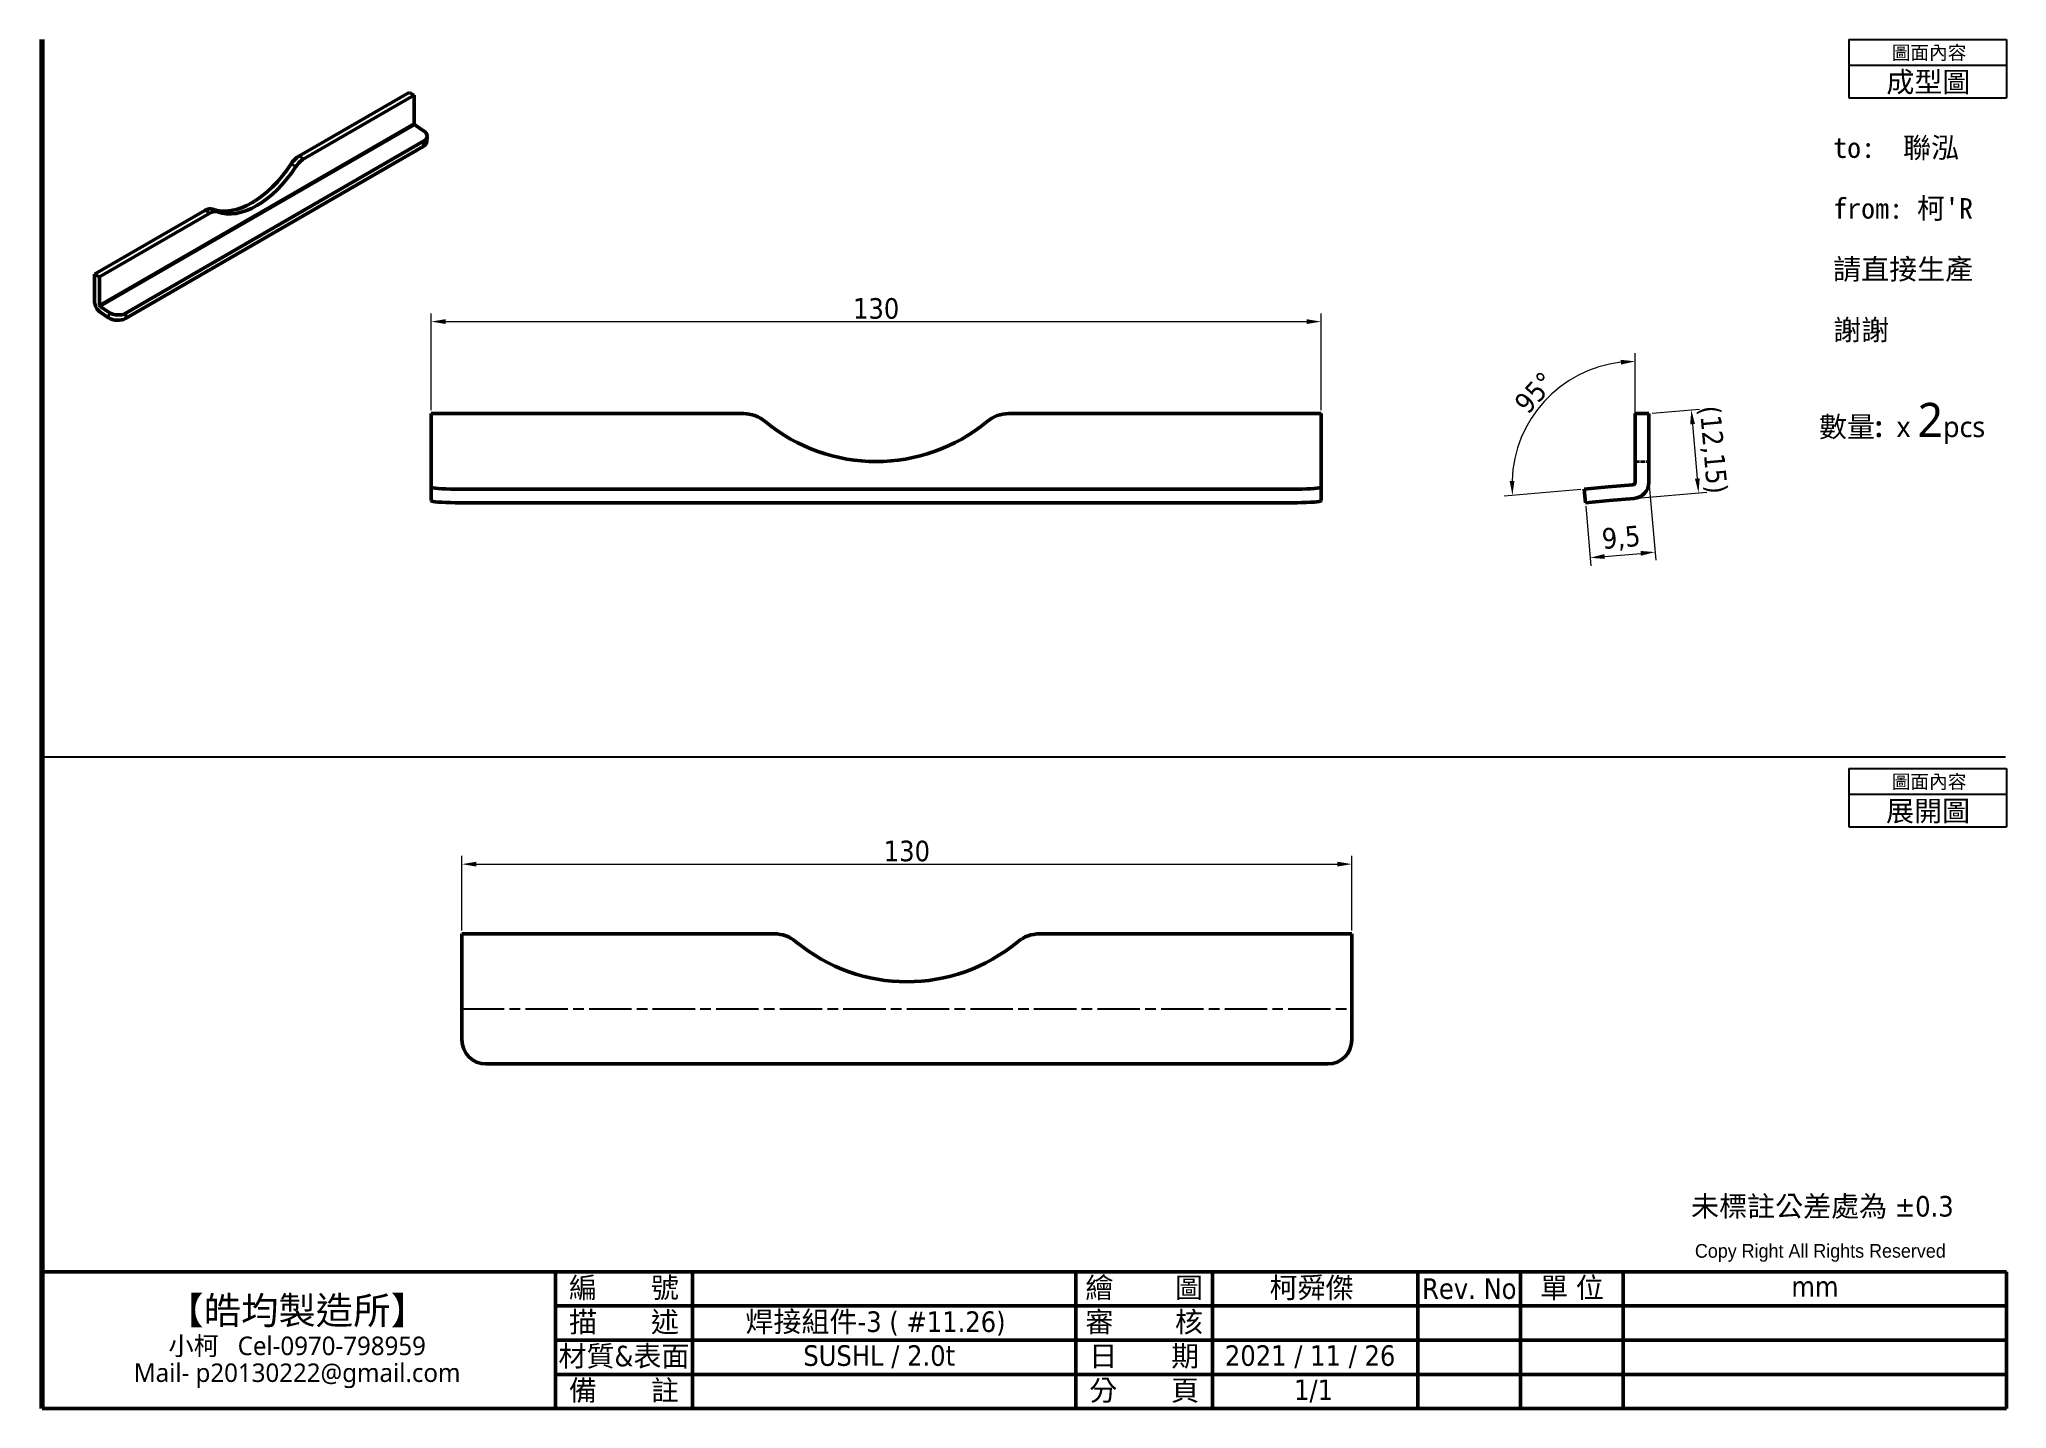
# Model space of a CAD drawing. Header units: millimetres. Extents: x 9 to 584, y 10 to 410.
import ezdxf
from ezdxf.enums import TextEntityAlignment as Align

# ---------------------------------------------------------------- set-up
doc = ezdxf.new("R2010")
doc.units = ezdxf.units.MM
doc.header["$LTSCALE"] = 2
doc.linetypes.add('CHAIN', pattern=[0.3543, 0.2362, -0.0295, 0.0591, -0.0295])
doc.linetypes.add('DASHED', pattern=[0.2068, 0.1655, -0.0413])
for name, color, linetype, lineweight in [('可見 (ISO)', 7, 'Continuous', 50), ('圖框 (ISO)', 7, 'Continuous', 70), ('折彎中心線 (ISO)', 7, 'CHAIN', 25), ('標註 (ISO)', 12, 'Continuous', 18), ('標題 (ISO)', 7, 'Continuous', 50), ('窄部可見 (ISO)', 7, 'Continuous', 35), ('符號 (ISO)', 7, 'Continuous', 25), ('草圖幾何圖形 (ISO)', 7, 'Continuous', 25), ('隱藏 (ISO)', 7, 'DASHED', 35)]:
    doc.layers.add(name, color=color, linetype=linetype, lineweight=lineweight)
doc.styles.add('@2.0標示文字 (ISO)', font='tahoma_0.ttf')
doc.styles.add('@3.0標示文字 (ISO)', font='tahoma_0.ttf')
doc.styles.add('註記文字 (ISO)', font='tahoma_0.ttf')
doc.dimstyles.new('預設 (ISO)', dxfattribs={"dimscale": 2, "dimtxt": 3, "dimasz": 2.1, "dimexe": 1.2, "dimexo": 0.5, "dimgap": 0.3, "dimtad": 1, "dimrnd": 1e-08, "dimtxsty": '@3.0標示文字 (ISO)', "dimcen": 0.09, "dimdle": 3, "dimclrd": 256, "dimclre": 256, "dimclrt": 256, "dimazin": 2, "dimtfac": 1, "dimtmove": 0, "dimatfit": 3, "dimfxl": 0, "dimtolj": 1, "dimtzin": 0, "dimlwd": -1, "dimlwe": -1, "dimarcsym": 0})

# ---------------------------------------------------------------- blocks, each defined once
blk = doc.blocks.new('圖框 預設圖框')
at = {"layer": '圖框 (ISO)', "flags": 128}
blk.add_lwpolyline([(5, 5), (5, 205)], dxfattribs=at)
blk = doc.blocks.new('標題欄框 KSJ-單位mm')
at = {"layer": '標題 (ISO)'}
for p, q in [((41.84, 139.37), (328.84, 139.37)), ((41.84, 130.09), (41.84, 139.37)), ((116.84, 139.37), (116.84, 119.37)), ((136.84, 139.37), (136.84, 119.37)), ((136.84, 139.37), (136.84, 119.37)), ((192.84, 139.37), (192.84, 119.37)), ((212.84, 139.37), (212.84, 119.37)), ((212.84, 139.37), (212.84, 119.37)), ((242.84, 139.37), (242.84, 119.37)), ((257.84, 139.37), (257.84, 119.37)), ((272.84, 139.37), (272.84, 119.37)), ((328.84, 133.09), (328.84, 139.37)), ((116.84, 134.37), (192.84, 134.37)), ((192.84, 134.37), (212.84, 134.37)), ((212.84, 134.37), (242.84, 134.37)), ((242.84, 134.37), (328.84, 134.37)), ((328.84, 133.09), (328.84, 119.37)), ((41.84, 119.37), (41.84, 130.09)), ((116.84, 129.37), (192.84, 129.37)), ((192.84, 129.37), (242.84, 129.37)), ((242.84, 129.37), (328.84, 129.37)), ((116.84, 124.37), (192.84, 124.37)), ((192.84, 124.37), (242.84, 124.37)), ((242.84, 124.37), (328.84, 124.37)), ((41.84, 119.37), (328.84, 119.37)), ((242.84, 119.37), (328.84, 119.37))]:
    blk.add_line(p, q, dxfattribs=at)
at = {"layer": '標題 (ISO)', "insert": (283.3, 143.41), "char_height": 2, "attachment_point": 1, "style": '註記文字 (ISO)'}
blk.add_mtext('\\f新細明體|b0|i0;\\H2.0000;Copy Right All Rights Reserved', dxfattribs=at)
at = {"layer": '標題 (ISO)', "char_height": 3, "attachment_point": 5, "style": '註記文字 (ISO)'}
for s, insert, width in [('編       號', (126.84, 136.87), 20), ('繪        圖        ', (202.84, 136.87), 20), ('Rev. No', (250.34, 136.87), 15), ('單 位 ', (265.34, 136.87), 15), ('mm', (300.84, 137.21), 56), ('描       述', (126.84, 131.87), 20), ('審        核', (202.84, 131.87), 20), ('材質&表面', (126.84, 126.87), 20), ('日       期', (202.84, 126.87), 20), ('備       註', (126.84, 121.87), 20), ('分       頁', (202.84, 121.87), 20)]:
    blk.add_mtext(s, dxfattribs=dict(at, insert=insert, width=width))
at = {"layer": '標題 (ISO)', "insert": (79.1, 129.03), "char_height": 3, "width": 74.2489, "attachment_point": 5, "line_spacing_factor": 0.871881, "style": '註記文字 (ISO)'}
blk.add_mtext('{\\fMicrosoft JhengHei|b1|i0|c136|p34;\\H1.33333x;【皓均製造所】\\P\\fMicrosoft JhengHei|b0|i0|c136|p34;\\H0.675x;小柯   \\fMicrosoft JhengHei|b0|i0|c0|p34;Cel-\\f@Microsoft JhengHei|b0|i0|c0|p34;0970-798959\\H1.40979x; \\H0.70932x;\\P\\fMicrosoft JhengHei|b0|i0|c0|p34;Mail- \\f@Microsoft JhengHei|b0|i0|c0|p34;p20130222@gmail.com\\H1.08693x; }', dxfattribs=at)
at = {"layer": '標題 (ISO)', "style": '註記文字 (ISO)'}
for tag, p in [('請輸入編號', (164.84, 136.87)), ('請輸入審核人員', (227.84, 131.87)), ('(變更序號)輸入1', (250.34, 131.87)), ('變更的日期1', (265.34, 131.87)), ('設計變更的內容1', (300.84, 131.87)), ('(變更序號)輸入2', (250.34, 126.87)), ('變更的日期2', (265.34, 126.87)), ('設計變更的內容2', (300.84, 126.87)), ('請輸入備註', (164.84, 121.87)), ('(變更序號)輸入3', (250.34, 121.87)), ('變更的日期3', (265.34, 121.87)), ('設計變更的內容3', (300.84, 121.87))]:
    blk.add_attdef(tag, text='', height=3, dxfattribs=at).set_placement(p, align=Align.MIDDLE_CENTER)
for tag, p in [('請輸入繪圖人員_001', (221.16, 135.53)), ('請輸入描述_001', (144.59, 130.57)), ('請輸入材質&表面處理_001', (153.05, 125.62)), ('請輸入日期_001', (214.64, 125.62)), ('請輸入分頁_001', (224.74, 120.62))]:
    blk.add_attdef(tag, p, '', height=3, dxfattribs=at)
blk = doc.blocks.new('表格1')
at = {"layer": '符號 (ISO)'}
for p, q in [((268.95, 205), (292, 205)), ((268.95, 205), (268.95, 201.22)), ((292, 205), (292, 201.22)), ((268.95, 201.22), (292, 201.22)), ((268.95, 201.22), (268.95, 196.44)), ((292, 201.22), (292, 196.44)), ((268.95, 196.44), (292, 196.44))]:
    blk.add_line(p, q, dxfattribs=at)
at = {"layer": '符號 (ISO)', "attachment_point": 7}
for s, insert, char_height, style in [('圖面內容', (275.21, 201.83), 2, '@2.0標示文字 (ISO)'), ('成型圖', (274.42, 196.92), 3, '@3.0標示文字 (ISO)')]:
    blk.add_mtext(s, dxfattribs=dict(at, insert=insert, char_height=char_height, style=style))
blk = doc.blocks.new('表格2')
at = {"layer": '符號 (ISO)'}
for p, q in [((268.95, 98.52), (292, 98.52)), ((268.95, 98.52), (268.95, 94.74)), ((292, 98.52), (292, 94.74)), ((268.95, 94.74), (292, 94.74)), ((268.95, 94.74), (268.95, 89.96)), ((292, 94.74), (292, 89.96)), ((268.95, 89.96), (292, 89.96))]:
    blk.add_line(p, q, dxfattribs=at)
at = {"layer": '符號 (ISO)', "attachment_point": 7}
for s, insert, char_height, style in [('圖面內容', (275.21, 95.35), 2, '@2.0標示文字 (ISO)'), ('展開圖', (274.38, 90.47), 3, '@3.0標示文字 (ISO)')]:
    blk.add_mtext(s, dxfattribs=dict(at, insert=insert, char_height=char_height, style=style))
blk = doc.blocks.new('*D12')
at = {"layer": 'Defpoints', "color": 0}
for p in [(479.46, 280.67), (460.92, 274.65), (481.25, 260.22)]:
    blk.add_point(p, dxfattribs=at)
at = {"layer": '標註 (ISO)'}
for p, q in [((479.55, 279.67), (481.46, 257.83)), ((461.01, 273.65), (462.54, 256.17)), ((466.51, 258.93), (477.07, 259.85))]:
    blk.add_line(p, q, dxfattribs=at)
for points in [[(466.45, 259.63), (466.58, 258.23), (462.33, 258.56)], [(477.01, 260.55), (477.13, 259.16), (481.25, 260.22)]]:
    blk.add_solid(points, dxfattribs=at)
at = {"layer": '標註 (ISO)', "insert": (471.08, 267.57), "char_height": 6, "attachment_point": 2, "rotation": 5, "style": '@3.0標示文字 (ISO)'}
blk.add_mtext('\\A1;9,5', dxfattribs=at)
blk = doc.blocks.new('*D13')
at = {"layer": 'Defpoints', "color": 0}
for p in [(456.56, 310.58), (460.57, 278.63), (475.46, 280.94), (475.46, 279.94)]:
    blk.add_point(p, dxfattribs=at)
at = {"layer": '標註 (ISO)'}
for p, q in [((475.46, 281.94), (475.46, 318.34)), ((459.58, 278.55), (437.21, 276.59))]:
    blk.add_line(p, q, dxfattribs=at)
blk.add_arc((475.46, 279.94), 36, 96.6883, 178.3117, dxfattribs=at)
for points in [[(471.23, 316.39), (471.31, 314.99), (475.46, 315.94)], [(440.18, 281.02), (438.78, 280.98), (439.6, 276.8)]]:
    blk.add_solid(points, dxfattribs=at)
at = {"layer": '標註 (ISO)', "insert": (443.87, 308.88), "char_height": 6, "attachment_point": 2, "rotation": 47.5, "style": '@3.0標示文字 (ISO)'}
blk.add_mtext('\\A1;95°', dxfattribs=at)
blk = doc.blocks.new('*D14')
at = {"layer": 'Defpoints', "color": 0}
for p in [(383.68, 327.55), (123.68, 300.67), (383.68, 300.67)]:
    blk.add_point(p, dxfattribs=at)
at = {"layer": '標註 (ISO)'}
for p, q in [((123.68, 301.67), (123.68, 329.95)), ((383.68, 301.67), (383.68, 329.95)), ((127.88, 327.55), (379.48, 327.55))]:
    blk.add_line(p, q, dxfattribs=at)
for points in [[(127.88, 328.25), (127.88, 326.85), (123.68, 327.55)], [(379.48, 328.25), (379.48, 326.85), (383.68, 327.55)]]:
    blk.add_solid(points, dxfattribs=at)
at = {"layer": '標註 (ISO)', "insert": (253.68, 334.4), "char_height": 6, "attachment_point": 2, "style": '@3.0標示文字 (ISO)'}
blk.add_mtext('\\A1;130', dxfattribs=at)
blk = doc.blocks.new('*D15')
at = {"layer": 'Defpoints', "color": 0}
for p in [(392.66, 169.06), (132.66, 148.7), (392.66, 148.7)]:
    blk.add_point(p, dxfattribs=at)
at = {"layer": '標註 (ISO)'}
for p, q in [((132.66, 149.7), (132.66, 171.46)), ((136.86, 169.06), (388.46, 169.06)), ((392.66, 149.7), (392.66, 171.46))]:
    blk.add_line(p, q, dxfattribs=at)
for points in [[(136.86, 169.76), (136.86, 168.36), (132.66, 169.06)], [(388.46, 169.76), (388.46, 168.36), (392.66, 169.06)]]:
    blk.add_solid(points, dxfattribs=at)
at = {"layer": '標註 (ISO)', "insert": (262.66, 175.91), "char_height": 6, "attachment_point": 2, "style": '@3.0標示文字 (ISO)'}
blk.add_mtext('\\A1;130', dxfattribs=at)
blk = doc.blocks.new('*D16')
at = {"layer": 'Defpoints', "color": 0}
for p in [(479.46, 300.67), (493.98, 277.54), (475.08, 275.89)]:
    blk.add_point(p, dxfattribs=at)
at = {"layer": '標註 (ISO)'}
for p, q in [((480.46, 300.76), (494.25, 301.96)), ((492.23, 297.57), (493.61, 281.73)), ((476.08, 275.98), (496.37, 277.75))]:
    blk.add_line(p, q, dxfattribs=at)
for points in [[(492.93, 297.63), (491.53, 297.51), (491.86, 301.76)], [(494.31, 281.79), (492.92, 281.67), (493.98, 277.54)]]:
    blk.add_solid(points, dxfattribs=at)
at = {"layer": '標註 (ISO)', "insert": (501.42, 290.39), "char_height": 6, "attachment_point": 2, "rotation": 275, "style": '@3.0標示文字 (ISO)'}
blk.add_mtext('\\A1;\\fTahoma|b0|i0;\\H6.0000;(12,15)', dxfattribs=at)

msp = doc.modelspace()

# ---------------------------------------------------------------- linework, layer by layer
at = {"layer": '可見 (ISO)'}
for p, q in [((85.001, 375.878), (117.247, 394.495)), ((118.662, 393.678), (86.416, 375.061)), ((118.662, 393.678), (117.247, 394.495)), ((118.662, 385.513), (118.662, 393.678)), ((34.477, 330), (121.451, 380.214)), ((121.46, 383.315), (118.92, 385.039)), ((122.475, 381.61), (122.351, 380.055)), ((121.328, 378.659), (34.354, 328.444)), ((25.324, 341.423), (57.57, 360.04)), ((58.984, 359.223), (26.738, 340.606)), ((26.738, 340.606), (25.324, 341.423)), ((25.324, 333.258), (25.324, 341.423)), ((26.738, 340.606), (26.738, 332.441)), ((29.413, 328.688), (26.873, 330.411)), ((26.996, 331.967), (29.536, 330.243)), ((214.885, 300.671), (123.679, 300.671)), ((123.679, 300.671), (123.679, 280.671)), ((383.679, 300.671), (292.474, 300.671)), ((383.679, 280.671), (383.679, 300.671)), ((475.464, 300.671), (479.464, 300.671)), ((475.464, 280.671), (475.464, 300.671)), ((479.464, 300.671), (479.464, 280.671)), ((123.679, 280.671), (123.679, 279.874)), ((123.679, 279.874), (123.679, 279.245)), ((123.679, 279.245), (123.679, 275.26)), ((130.679, 278.635), (376.679, 278.635)), ((383.679, 279.874), (383.679, 280.671)), ((383.679, 279.245), (383.679, 279.874)), ((383.679, 279.245), (383.679, 275.26)), ((467.548, 279.245), (460.574, 278.635)), ((460.574, 278.635), (460.923, 274.65)), ((467.548, 279.245), (474.733, 279.874)), ((376.679, 274.65), (130.679, 274.65)), ((460.923, 274.65), (467.896, 275.26)), ((475.082, 275.889), (467.896, 275.26)), ((132.66, 148.704), (132.66, 117.693)), ((223.866, 148.704), (132.66, 148.704)), ((392.66, 148.704), (301.455, 148.704)), ((392.66, 117.693), (392.66, 148.704)), ((139.66, 110.693), (385.66, 110.693))]:
    msp.add_line(p, q, dxfattribs=at)
for centre, radius, start, end in [((214.885, 290.671), 10, 50.313256, 90), ((292.474, 290.671), 10, 90, 129.686744), ((253.679, 337.421), 50.75, 230.313256, 309.686744), ((474.664, 280.671), 0.8, 275, 0), ((474.664, 280.671), 4.8, 275, 0), ((223.866, 138.704), 10, 50.313256, 90), ((262.66, 185.454), 50.75, 230.313256, 309.686744), ((301.455, 138.704), 10, 90, 129.686744), ((139.66, 117.693), 7, 180, 270), ((385.66, 117.693), 7, 270, 0)]:
    msp.add_arc(centre, radius, start, end, dxfattribs=at)
for centre, major_axis, ratio, start_param, end_param in [((118.944, 385.35), (-0.2, 0.346), 0.5773503, 0.7853982, 2.268928), ((118.862, 380.331), (3.489, -0.276), 0.6254727, 5.5453987, 6.2831853), ((118.985, 381.887), (3.489, -0.276), 0.6254727, 5.5453987, 7.116195), ((71.285, 382.962), (-12.688, -21.975), 0.5773503, 0.0927338, 1.4780625), ((85.001, 371.795), (2.5, 4.33), 0.5773503, 0.7853982, 1.4780625), ((86.416, 370.979), (-2.5, -4.33), 0.5773503, 3.9269908, 4.6196552), ((72.7, 382.145), (-12.688, -21.975), 0.5773503, 0.0927338, 1.4780625), ((57.57, 355.957), (2.5, 4.33), 0.5773503, 0.0927338, 0.7853982), ((58.984, 355.141), (2.5, 4.33), 0.5773503, 0.0927338, 0.7853982), ((27.021, 332.278), (-1.2, 2.078), 0.5773503, 0.7853982, 2.268928), ((27.021, 332.278), (0.2, -0.346), 0.5773503, 3.9269908, 5.4105207), ((31.888, 330.116), (-3.489, 0.276), 0.6254727, 0.8330097, 2.403806), ((32.011, 331.672), (3.489, -0.276), 0.6254727, 3.9746024, 5.5453987), ((130.679, 279.245), (-7, 0), 0.0871557, 0, 1.5707963), ((376.679, 279.245), (7, 0), 0.0871557, 4.712389, 6.2831853), ((130.679, 275.26), (-7, 0), 0.0871557, 0, 1.5707963), ((376.679, 275.26), (7, 0), 0.0871557, 4.712389, 6.2831853)]:
    msp.add_ellipse(centre, major_axis=major_axis, ratio=ratio, start_param=start_param, end_param=end_param, dxfattribs=at)
at = {"layer": '折彎中心線 (ISO)', "ltscale": 26.20862}
msp.add_line((132.66, 126.805), (392.66, 126.805), dxfattribs=at)
at = {"layer": '窄部可見 (ISO)'}
for p, q in [((118.662, 385.513), (26.738, 332.441)), ((118.92, 385.039), (26.996, 331.967)), ((121.451, 380.214), (121.328, 378.659)), ((84.158, 372.817), (82.744, 373.633)), ((86.416, 375.061), (85.001, 375.878)), ((58.984, 359.223), (57.57, 360.04)), ((61.242, 359.586), (59.827, 360.403)), ((29.536, 330.243), (29.413, 328.688)), ((34.477, 330), (34.354, 328.444))]:
    msp.add_line(p, q, dxfattribs=at)
at = {"layer": '草圖幾何圖形 (ISO)'}
msp.add_line((9.18, 200.416), (583.644, 200.416), dxfattribs=at)
at = {"layer": '隱藏 (ISO)', "ltscale": 3.807451}
msp.add_line((475.464, 286.671), (479.464, 286.671), dxfattribs=at)

# ---------------------------------------------------------------- block references
at = {"xscale": 2, "yscale": 2, "zscale": 2}
for name in ['圖框 預設圖框', '表格1', '表格2']:
    msp.add_blockref(name, (0, 0), dxfattribs=at)
msp.add_blockref('標題欄框 KSJ-單位mm', (-73.689, -228.731), dxfattribs=at).add_auto_attribs({'請輸入描述_001': '焊接組件-3 ( #11.26)', '請輸入材質&表面處理_001': 'SUSHL / 2.0t', '請輸入繪圖人員_001': '柯舜傑', '請輸入日期_001': '2021 / 11 / 26', '請輸入分頁_001': '1/1'})

# ---------------------------------------------------------------- texts
at = {"layer": '符號 (ISO)', "insert": (533.313, 381.373), "char_height": 6, "width": 107.14246, "attachment_point": 1, "line_spacing_factor": 1.774675, "style": '註記文字 (ISO)'}
msp.add_mtext("\\f細明體|b0|i0;\\H6.0000;to:  聯泓\\P\\f細明體|b0|i0;\\H6.0000;from: 柯'R\\f細明體|b0|i0;\\H6.0000;\\P\\f細明體|b0|i0;\\H6.0000;請直接生產\\P\\f細明體|b0|i0;\\H6.0000;謝謝", dxfattribs=at)
at = {"layer": '符號 (ISO)', "char_height": 6, "attachment_point": 1, "style": '註記文字 (ISO)'}
for s, insert, width in [('\\f微軟正黑體|b1|i0;\\H6.0000;數量: \\f微軟正黑體|b0|i0;\\H6.0000; x \\fSegoe UI|b0|i0;\\H10.0000;2\\f微軟正黑體|b0|i0;\\H6.0000;pcs', (529.152, 303.812), 49.96726), ('未標註公差處為 ±0.3', (491.796, 72.125), 111.61558)]:
    msp.add_mtext(s, dxfattribs=dict(at, insert=insert, width=width))

# ---------------------------------------------------------------- dimensions: what is measured, and where the dimension line sits
at = {"layer": '標註 (ISO)'}
for base, p1, p2, angle, picture, middle in [((383.679, 327.547), (123.679, 300.671), (383.679, 300.671), 180, '*D14', (253.679, 327.547)), ((481.253, 260.219), (460.923, 274.65), (479.464, 280.671), 185, '*D12', (471.792, 259.391)), ((392.66, 169.057), (132.66, 148.704), (392.66, 148.704), 180, '*D15', (262.66, 169.057))]:
    dim = msp.add_linear_dim(base=base, p1=p1, p2=p2, angle=angle, dimstyle='預設 (ISO)', override={"dimgap": 0.3, "dimdec": 2, "dimlfac": 0.5, "dimtol": 0, "dimlim": 0, "dimtp": 0, "dimtm": 0, "dimtdec": 2, "dimtofl": 0, "dimatfit": 1}, dxfattribs=at)
    dim.commit()
    dim.dimension.update_dxf_attribs({"geometry": picture, "text_midpoint": middle, "dimtype": 160})
dim = msp.add_angular_dim_3p(base=(456.564, 310.578), center=(475.464, 279.938), p1=(475.464, 280.938), p2=(460.574, 278.635), dimstyle='預設 (ISO)', override={"dimgap": 0.3, "dimadec": 2, "dimtol": 0, "dimlim": 0, "dimtp": 0, "dimtm": 0, "dimtdec": 2}, dxfattribs=at)
dim.commit()
dim.dimension.update_dxf_attribs({"geometry": '*D13', "text_midpoint": (448.922, 304.259), "dimtype": 165})
dim = msp.add_linear_dim(base=(493.98, 277.542), p1=(479.464, 300.671), p2=(475.082, 275.889), angle=95, text='\\fTahoma|b0|i0;\\H6.0000;(<>)', dimstyle='預設 (ISO)', override={"dimgap": 0.3, "dimdec": 2, "dimlfac": 0.5, "dimtol": 0, "dimlim": 0, "dimtp": 0, "dimtm": 0, "dimtdec": 2, "dimtofl": 0, "dimatfit": 1}, dxfattribs=at)
dim.commit()
dim.dimension.update_dxf_attribs({"geometry": '*D16', "text_midpoint": (492.921, 289.649), "dimtype": 160})

doc.saveas('drawing.dxf')
